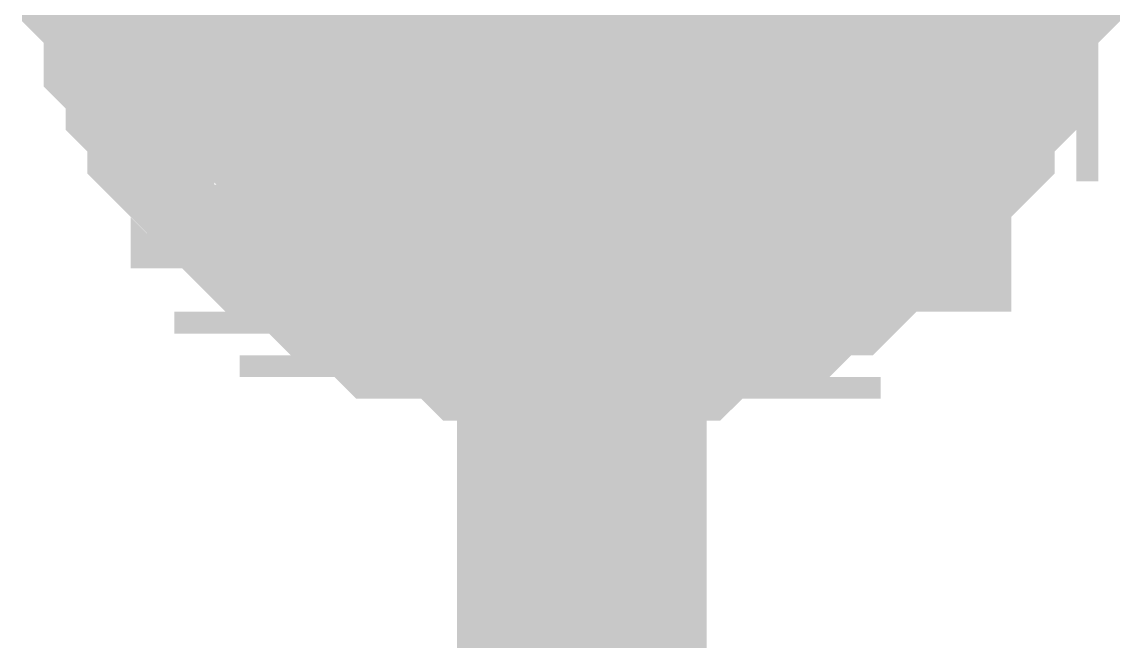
# Model space of a CAD drawing. Header units: inches. Extents: x 0 to 841, y 0 to 594.
# Drawn here: x 674.343 to 675.662, y 231.573 to 232.316 of the extents above; entities that cross this region are included whole.
import ezdxf

# ---------------------------------------------------------------- set-up
doc = ezdxf.new("R2010")
doc.units = ezdxf.units.IN
doc.layers.add('Sheet', color=255, linetype='Continuous')

msp = doc.modelspace()

# ---------------------------------------------------------------- linework, layer by layer
at = {"layer": 'Sheet'}
msp.add_lwpolyline([(674.746, 232.5, 0.508, 0.508, 1), (675.254, 232.5, 0.508, 0.508, 1)], format="xyseb", close=True, dxfattribs=at)
for points in [[(675.0159, 231.9872, 0.2997, 0.2997, 0), (674.9898, 231.9872, 0.2997, 0.2997, 0), (674.9636, 231.9872, 0.2997, 0.2997, 0), (674.9375, 231.9872, 0.2997, 0.2997, 0), (674.9114, 231.9872, 0.2997, 0.2997, 0), (674.8853, 232.0133, 0.2997, 0.2997, 0), (674.8591, 232.0133, 0.2997, 0.2997, 0), (674.833, 232.0133, 0.2997, 0.2997, 0), (674.8069, 232.0133, 0.2997, 0.2997, 0), (674.7807, 232.0394, 0.2997, 0.2997, 0), (674.7546, 232.0394, 0.2997, 0.2997, 0), (674.7546, 232.0655, 0.2997, 0.2997, 0), (674.7285, 232.0655, 0.2997, 0.2997, 0), (674.7023, 232.0917, 0.2997, 0.2997, 0), (674.6762, 232.0917, 0.2997, 0.2997, 0), (674.6762, 232.1178, 0.2997, 0.2997, 0), (674.6501, 232.1178, 0.2997, 0.2997, 0), (674.6239, 232.1439, 0.2997, 0.2997, 0), (674.6239, 232.1701, 0.2997, 0.2997, 0), (674.5978, 232.1701, 0.2997, 0.2997, 0), (674.5717, 232.1962, 0.2997, 0.2997, 0), (674.5717, 232.2223, 0.2997, 0.2997, 0), (674.5456, 232.2485, 0.2997, 0.2997, 0), (674.5456, 232.2746, 0.2997, 0.2997, 0), (674.5456, 232.2746, 0.2997, 0.2997, 0), (674.5194, 232.3007, 0.2997, 0.2997, 0), (674.5194, 232.3269, 0.2997, 0.2997, 0), (674.5194, 232.353, 0.2997, 0.2997, 0), (674.4933, 232.3791, 0.2997, 0.2997, 0), (674.4933, 232.4052, 0.2997, 0.2997, 0), (674.4933, 232.4314, 0.2997, 0.2997, 0), (674.4933, 232.4575, 0.2997, 0.2997, 0), (674.4933, 232.4836, 0.2997, 0.2997, 0)], [(675.0159, 231.9872, 0.2997, 0.2997, 0), (674.9898, 231.9872, 0.2997, 0.2997, 0), (674.9636, 231.9872, 0.2997, 0.2997, 0), (674.9375, 231.9872, 0.2997, 0.2997, 0), (674.9114, 231.9872, 0.2997, 0.2997, 0), (674.8853, 232.0133, 0.2997, 0.2997, 0), (674.8591, 232.0133, 0.2997, 0.2997, 0), (674.833, 232.0133, 0.2997, 0.2997, 0), (674.8069, 232.0133, 0.2997, 0.2997, 0), (674.7807, 232.0394, 0.2997, 0.2997, 0), (674.7546, 232.0394, 0.2997, 0.2997, 0), (674.7546, 232.0655, 0.2997, 0.2997, 0), (674.7285, 232.0655, 0.2997, 0.2997, 0), (674.7023, 232.0917, 0.2997, 0.2997, 0), (674.6762, 232.0917, 0.2997, 0.2997, 0), (674.6762, 232.1178, 0.2997, 0.2997, 0), (674.6501, 232.1178, 0.2997, 0.2997, 0), (674.6239, 232.1439, 0.2997, 0.2997, 0), (674.6239, 232.1701, 0.2997, 0.2997, 0), (674.5978, 232.1701, 0.2997, 0.2997, 0), (674.5717, 232.1962, 0.2997, 0.2997, 0), (674.5717, 232.2223, 0.2997, 0.2997, 0), (674.5456, 232.2485, 0.2997, 0.2997, 0), (674.5456, 232.2746, 0.2997, 0.2997, 0), (674.5456, 232.2746, 0.2997, 0.2997, 0), (674.5194, 232.3007, 0.2997, 0.2997, 0), (674.5194, 232.3269, 0.2997, 0.2997, 0), (674.5194, 232.353, 0.2997, 0.2997, 0), (674.4933, 232.3791, 0.2997, 0.2997, 0), (674.4933, 232.4052, 0.2997, 0.2997, 0), (674.4933, 232.4314, 0.2997, 0.2997, 0), (674.4933, 232.4575, 0.2997, 0.2997, 0), (674.4933, 232.4836, 0.2997, 0.2997, 0)], [(675.0159, 231.9872, 0.2997, 0.2997, 0), (674.9898, 231.9872, 0.2997, 0.2997, 0), (674.9636, 231.9872, 0.2997, 0.2997, 0), (674.9375, 231.9872, 0.2997, 0.2997, 0), (674.9114, 231.9872, 0.2997, 0.2997, 0), (674.8853, 232.0133, 0.2997, 0.2997, 0), (674.8591, 232.0133, 0.2997, 0.2997, 0), (674.833, 232.0133, 0.2997, 0.2997, 0), (674.8069, 232.0133, 0.2997, 0.2997, 0), (674.7807, 232.0394, 0.2997, 0.2997, 0), (674.7546, 232.0394, 0.2997, 0.2997, 0), (674.7546, 232.0655, 0.2997, 0.2997, 0), (674.7285, 232.0655, 0.2997, 0.2997, 0), (674.7023, 232.0917, 0.2997, 0.2997, 0), (674.6762, 232.0917, 0.2997, 0.2997, 0), (674.6762, 232.1178, 0.2997, 0.2997, 0), (674.6501, 232.1178, 0.2997, 0.2997, 0), (674.6239, 232.1439, 0.2997, 0.2997, 0), (674.6239, 232.1701, 0.2997, 0.2997, 0), (674.5978, 232.1701, 0.2997, 0.2997, 0), (674.5717, 232.1962, 0.2997, 0.2997, 0), (674.5717, 232.2223, 0.2997, 0.2997, 0), (674.5456, 232.2485, 0.2997, 0.2997, 0), (674.5456, 232.2746, 0.2997, 0.2997, 0), (674.5456, 232.2746, 0.2997, 0.2997, 0), (674.5194, 232.3007, 0.2997, 0.2997, 0), (674.5194, 232.3269, 0.2997, 0.2997, 0), (674.5194, 232.353, 0.2997, 0.2997, 0), (674.4933, 232.3791, 0.2997, 0.2997, 0), (674.4933, 232.4052, 0.2997, 0.2997, 0), (674.4933, 232.4314, 0.2997, 0.2997, 0), (674.4933, 232.4575, 0.2997, 0.2997, 0), (674.4933, 232.4836, 0.2997, 0.2997, 0)], [(675.0159, 231.9872, 0.2997, 0.2997, 0), (674.9898, 231.9872, 0.2997, 0.2997, 0), (674.9636, 231.9872, 0.2997, 0.2997, 0), (674.9375, 231.9872, 0.2997, 0.2997, 0), (674.9114, 231.9872, 0.2997, 0.2997, 0), (674.8853, 232.0133, 0.2997, 0.2997, 0), (674.8591, 232.0133, 0.2997, 0.2997, 0), (674.833, 232.0133, 0.2997, 0.2997, 0), (674.8069, 232.0133, 0.2997, 0.2997, 0), (674.7807, 232.0394, 0.2997, 0.2997, 0), (674.7546, 232.0394, 0.2997, 0.2997, 0), (674.7546, 232.0655, 0.2997, 0.2997, 0), (674.7285, 232.0655, 0.2997, 0.2997, 0), (674.7023, 232.0917, 0.2997, 0.2997, 0), (674.6762, 232.0917, 0.2997, 0.2997, 0), (674.6762, 232.1178, 0.2997, 0.2997, 0), (674.6501, 232.1178, 0.2997, 0.2997, 0), (674.6239, 232.1439, 0.2997, 0.2997, 0), (674.6239, 232.1701, 0.2997, 0.2997, 0), (674.5978, 232.1701, 0.2997, 0.2997, 0), (674.5717, 232.1962, 0.2997, 0.2997, 0), (674.5717, 232.2223, 0.2997, 0.2997, 0), (674.5456, 232.2485, 0.2997, 0.2997, 0), (674.5456, 232.2746, 0.2997, 0.2997, 0), (674.5456, 232.2746, 0.2997, 0.2997, 0), (674.5194, 232.3007, 0.2997, 0.2997, 0), (674.5194, 232.3269, 0.2997, 0.2997, 0), (674.5194, 232.353, 0.2997, 0.2997, 0), (674.4933, 232.3791, 0.2997, 0.2997, 0), (674.4933, 232.4052, 0.2997, 0.2997, 0), (674.4933, 232.4314, 0.2997, 0.2997, 0), (674.4933, 232.4575, 0.2997, 0.2997, 0), (674.4933, 232.4836, 0.2997, 0.2997, 0)], [(675.0159, 231.9872, 0.2997, 0.2997, 0), (674.9898, 231.9872, 0.2997, 0.2997, 0), (674.9636, 231.9872, 0.2997, 0.2997, 0), (674.9375, 231.9872, 0.2997, 0.2997, 0), (674.9114, 231.9872, 0.2997, 0.2997, 0), (674.8853, 232.0133, 0.2997, 0.2997, 0), (674.8591, 232.0133, 0.2997, 0.2997, 0), (674.833, 232.0133, 0.2997, 0.2997, 0), (674.8069, 232.0133, 0.2997, 0.2997, 0), (674.7807, 232.0394, 0.2997, 0.2997, 0), (674.7546, 232.0394, 0.2997, 0.2997, 0), (674.7546, 232.0655, 0.2997, 0.2997, 0), (674.7285, 232.0655, 0.2997, 0.2997, 0), (674.7023, 232.0917, 0.2997, 0.2997, 0), (674.6762, 232.0917, 0.2997, 0.2997, 0), (674.6762, 232.1178, 0.2997, 0.2997, 0), (674.6501, 232.1178, 0.2997, 0.2997, 0), (674.6239, 232.1439, 0.2997, 0.2997, 0), (674.6239, 232.1701, 0.2997, 0.2997, 0), (674.5978, 232.1701, 0.2997, 0.2997, 0), (674.5717, 232.1962, 0.2997, 0.2997, 0), (674.5717, 232.2223, 0.2997, 0.2997, 0), (674.5456, 232.2485, 0.2997, 0.2997, 0), (674.5456, 232.2746, 0.2997, 0.2997, 0), (674.5456, 232.2746, 0.2997, 0.2997, 0), (674.5194, 232.3007, 0.2997, 0.2997, 0), (674.5194, 232.3269, 0.2997, 0.2997, 0), (674.5194, 232.353, 0.2997, 0.2997, 0), (674.4933, 232.3791, 0.2997, 0.2997, 0), (674.4933, 232.4052, 0.2997, 0.2997, 0), (674.4933, 232.4314, 0.2997, 0.2997, 0), (674.4933, 232.4575, 0.2997, 0.2997, 0), (674.4933, 232.4836, 0.2997, 0.2997, 0)], [(675.0159, 231.9872, 0.2997, 0.2997, 0), (674.9898, 231.9872, 0.2997, 0.2997, 0), (674.9636, 231.9872, 0.2997, 0.2997, 0), (674.9375, 231.9872, 0.2997, 0.2997, 0), (674.9114, 231.9872, 0.2997, 0.2997, 0), (674.8853, 232.0133, 0.2997, 0.2997, 0), (674.8591, 232.0133, 0.2997, 0.2997, 0), (674.833, 232.0133, 0.2997, 0.2997, 0), (674.8069, 232.0133, 0.2997, 0.2997, 0), (674.7807, 232.0394, 0.2997, 0.2997, 0), (674.7546, 232.0394, 0.2997, 0.2997, 0), (674.7546, 232.0655, 0.2997, 0.2997, 0), (674.7285, 232.0655, 0.2997, 0.2997, 0), (674.7023, 232.0917, 0.2997, 0.2997, 0), (674.6762, 232.0917, 0.2997, 0.2997, 0), (674.6762, 232.1178, 0.2997, 0.2997, 0), (674.6501, 232.1178, 0.2997, 0.2997, 0), (674.6239, 232.1439, 0.2997, 0.2997, 0), (674.6239, 232.1701, 0.2997, 0.2997, 0), (674.5978, 232.1701, 0.2997, 0.2997, 0), (674.5717, 232.1962, 0.2997, 0.2997, 0), (674.5717, 232.2223, 0.2997, 0.2997, 0), (674.5456, 232.2485, 0.2997, 0.2997, 0), (674.5456, 232.2746, 0.2997, 0.2997, 0), (674.5456, 232.2746, 0.2997, 0.2997, 0), (674.5194, 232.3007, 0.2997, 0.2997, 0), (674.5194, 232.3269, 0.2997, 0.2997, 0), (674.5194, 232.353, 0.2997, 0.2997, 0), (674.4933, 232.3791, 0.2997, 0.2997, 0), (674.4933, 232.4052, 0.2997, 0.2997, 0), (674.4933, 232.4314, 0.2997, 0.2997, 0), (674.4933, 232.4575, 0.2997, 0.2997, 0), (674.4933, 232.4836, 0.2997, 0.2997, 0)], [(675.0159, 231.9872, 0.2997, 0.2997, 0), (674.9898, 231.9872, 0.2997, 0.2997, 0), (674.9636, 231.9872, 0.2997, 0.2997, 0), (674.9375, 231.9872, 0.2997, 0.2997, 0), (674.9114, 231.9872, 0.2997, 0.2997, 0), (674.8853, 232.0133, 0.2997, 0.2997, 0), (674.8591, 232.0133, 0.2997, 0.2997, 0), (674.833, 232.0133, 0.2997, 0.2997, 0), (674.8069, 232.0133, 0.2997, 0.2997, 0), (674.7807, 232.0394, 0.2997, 0.2997, 0), (674.7546, 232.0394, 0.2997, 0.2997, 0), (674.7546, 232.0655, 0.2997, 0.2997, 0), (674.7285, 232.0655, 0.2997, 0.2997, 0), (674.7023, 232.0917, 0.2997, 0.2997, 0), (674.6762, 232.0917, 0.2997, 0.2997, 0), (674.6762, 232.1178, 0.2997, 0.2997, 0), (674.6501, 232.1178, 0.2997, 0.2997, 0), (674.6239, 232.1439, 0.2997, 0.2997, 0), (674.6239, 232.1701, 0.2997, 0.2997, 0), (674.5978, 232.1701, 0.2997, 0.2997, 0), (674.5717, 232.1962, 0.2997, 0.2997, 0), (674.5717, 232.2223, 0.2997, 0.2997, 0), (674.5456, 232.2485, 0.2997, 0.2997, 0), (674.5456, 232.2746, 0.2997, 0.2997, 0), (674.5456, 232.2746, 0.2997, 0.2997, 0), (674.5194, 232.3007, 0.2997, 0.2997, 0), (674.5194, 232.3269, 0.2997, 0.2997, 0), (674.5194, 232.353, 0.2997, 0.2997, 0), (674.4933, 232.3791, 0.2997, 0.2997, 0), (674.4933, 232.4052, 0.2997, 0.2997, 0), (674.4933, 232.4314, 0.2997, 0.2997, 0), (674.4933, 232.4575, 0.2997, 0.2997, 0), (674.4933, 232.4836, 0.2997, 0.2997, 0)], [(675.5124, 232.4836, 0.2997, 0.2997, 0), (675.5124, 232.4575, 0.2997, 0.2997, 0), (675.5124, 232.4314, 0.2997, 0.2997, 0), (675.5124, 232.4052, 0.2997, 0.2997, 0), (675.5124, 232.3791, 0.2997, 0.2997, 0), (675.4863, 232.353, 0.2997, 0.2997, 0), (675.4863, 232.3269, 0.2997, 0.2997, 0), (675.4863, 232.3007, 0.2997, 0.2997, 0), (675.4863, 232.2746, 0.2997, 0.2997, 0), (675.4601, 232.2746, 0.2997, 0.2997, 0), (675.4601, 232.2485, 0.2997, 0.2997, 0), (675.434, 232.2223, 0.2997, 0.2997, 0), (675.434, 232.1962, 0.2997, 0.2997, 0), (675.4079, 232.1701, 0.2997, 0.2997, 0), (675.4079, 232.1701, 0.2997, 0.2997, 0), (675.3817, 232.1439, 0.2997, 0.2997, 0), (675.3817, 232.1178, 0.2997, 0.2997, 0), (675.3556, 232.1178, 0.2997, 0.2997, 0), (675.3295, 232.0917, 0.2997, 0.2997, 0), (675.3295, 232.0917, 0.2997, 0.2997, 0), (675.3033, 232.0655, 0.2997, 0.2997, 0), (675.2772, 232.0655, 0.2997, 0.2997, 0), (675.2511, 232.0394, 0.2997, 0.2997, 0), (675.225, 232.0394, 0.2997, 0.2997, 0), (675.225, 232.0133, 0.2997, 0.2997, 0), (675.1988, 232.0133, 0.2997, 0.2997, 0), (675.1727, 232.0133, 0.2997, 0.2997, 0), (675.1466, 232.0133, 0.2997, 0.2997, 0), (675.1204, 231.9872, 0.2997, 0.2997, 0), (675.0943, 231.9872, 0.2997, 0.2997, 0), (675.0682, 231.9872, 0.2997, 0.2997, 0), (675.042, 231.9872, 0.2997, 0.2997, 0), (675.0159, 231.9872, 0.2997, 0.2997, 0)], [(675.5124, 232.4836, 0.2997, 0.2997, 0), (675.5124, 232.4575, 0.2997, 0.2997, 0), (675.5124, 232.4314, 0.2997, 0.2997, 0), (675.5124, 232.4052, 0.2997, 0.2997, 0), (675.5124, 232.3791, 0.2997, 0.2997, 0), (675.4863, 232.353, 0.2997, 0.2997, 0), (675.4863, 232.3269, 0.2997, 0.2997, 0), (675.4863, 232.3007, 0.2997, 0.2997, 0), (675.4863, 232.2746, 0.2997, 0.2997, 0), (675.4601, 232.2746, 0.2997, 0.2997, 0), (675.4601, 232.2485, 0.2997, 0.2997, 0), (675.434, 232.2223, 0.2997, 0.2997, 0), (675.434, 232.1962, 0.2997, 0.2997, 0), (675.4079, 232.1701, 0.2997, 0.2997, 0), (675.4079, 232.1701, 0.2997, 0.2997, 0), (675.3817, 232.1439, 0.2997, 0.2997, 0), (675.3817, 232.1178, 0.2997, 0.2997, 0), (675.3556, 232.1178, 0.2997, 0.2997, 0), (675.3295, 232.0917, 0.2997, 0.2997, 0), (675.3295, 232.0917, 0.2997, 0.2997, 0), (675.3033, 232.0655, 0.2997, 0.2997, 0), (675.2772, 232.0655, 0.2997, 0.2997, 0), (675.2511, 232.0394, 0.2997, 0.2997, 0), (675.225, 232.0394, 0.2997, 0.2997, 0), (675.225, 232.0133, 0.2997, 0.2997, 0), (675.1988, 232.0133, 0.2997, 0.2997, 0), (675.1727, 232.0133, 0.2997, 0.2997, 0), (675.1466, 232.0133, 0.2997, 0.2997, 0), (675.1204, 231.9872, 0.2997, 0.2997, 0), (675.0943, 231.9872, 0.2997, 0.2997, 0), (675.0682, 231.9872, 0.2997, 0.2997, 0), (675.042, 231.9872, 0.2997, 0.2997, 0), (675.0159, 231.9872, 0.2997, 0.2997, 0)], [(675.0159, 232.4836, 0.2997, 0.2997, 0), (675.0159, 229.949, 0.2997, 0.2997, 0)], [(675.5124, 232.4836, 0.2997, 0.2997, 0), (675.5124, 232.4575, 0.2997, 0.2997, 0), (675.5124, 232.4314, 0.2997, 0.2997, 0), (675.5124, 232.4052, 0.2997, 0.2997, 0), (675.5124, 232.3791, 0.2997, 0.2997, 0), (675.4863, 232.353, 0.2997, 0.2997, 0), (675.4863, 232.3269, 0.2997, 0.2997, 0), (675.4863, 232.3007, 0.2997, 0.2997, 0), (675.4863, 232.2746, 0.2997, 0.2997, 0), (675.4601, 232.2746, 0.2997, 0.2997, 0), (675.4601, 232.2485, 0.2997, 0.2997, 0), (675.434, 232.2223, 0.2997, 0.2997, 0), (675.434, 232.1962, 0.2997, 0.2997, 0), (675.4079, 232.1701, 0.2997, 0.2997, 0), (675.4079, 232.1701, 0.2997, 0.2997, 0), (675.3817, 232.1439, 0.2997, 0.2997, 0), (675.3817, 232.1178, 0.2997, 0.2997, 0), (675.3556, 232.1178, 0.2997, 0.2997, 0), (675.3295, 232.0917, 0.2997, 0.2997, 0), (675.3295, 232.0917, 0.2997, 0.2997, 0), (675.3033, 232.0655, 0.2997, 0.2997, 0), (675.2772, 232.0655, 0.2997, 0.2997, 0), (675.2511, 232.0394, 0.2997, 0.2997, 0), (675.225, 232.0394, 0.2997, 0.2997, 0), (675.225, 232.0133, 0.2997, 0.2997, 0), (675.1988, 232.0133, 0.2997, 0.2997, 0), (675.1727, 232.0133, 0.2997, 0.2997, 0), (675.1466, 232.0133, 0.2997, 0.2997, 0), (675.1204, 231.9872, 0.2997, 0.2997, 0), (675.0943, 231.9872, 0.2997, 0.2997, 0), (675.0682, 231.9872, 0.2997, 0.2997, 0), (675.042, 231.9872, 0.2997, 0.2997, 0), (675.0159, 231.9872, 0.2997, 0.2997, 0)], [(675.5124, 232.4836, 0.2997, 0.2997, 0), (675.5124, 232.4575, 0.2997, 0.2997, 0), (675.5124, 232.4314, 0.2997, 0.2997, 0), (675.5124, 232.4052, 0.2997, 0.2997, 0), (675.5124, 232.3791, 0.2997, 0.2997, 0), (675.4863, 232.353, 0.2997, 0.2997, 0), (675.4863, 232.3269, 0.2997, 0.2997, 0), (675.4863, 232.3007, 0.2997, 0.2997, 0), (675.4863, 232.2746, 0.2997, 0.2997, 0), (675.4601, 232.2746, 0.2997, 0.2997, 0), (675.4601, 232.2485, 0.2997, 0.2997, 0), (675.434, 232.2223, 0.2997, 0.2997, 0), (675.434, 232.1962, 0.2997, 0.2997, 0), (675.4079, 232.1701, 0.2997, 0.2997, 0), (675.4079, 232.1701, 0.2997, 0.2997, 0), (675.3817, 232.1439, 0.2997, 0.2997, 0), (675.3817, 232.1178, 0.2997, 0.2997, 0), (675.3556, 232.1178, 0.2997, 0.2997, 0), (675.3295, 232.0917, 0.2997, 0.2997, 0), (675.3295, 232.0917, 0.2997, 0.2997, 0), (675.3033, 232.0655, 0.2997, 0.2997, 0), (675.2772, 232.0655, 0.2997, 0.2997, 0), (675.2511, 232.0394, 0.2997, 0.2997, 0), (675.225, 232.0394, 0.2997, 0.2997, 0), (675.225, 232.0133, 0.2997, 0.2997, 0), (675.1988, 232.0133, 0.2997, 0.2997, 0), (675.1727, 232.0133, 0.2997, 0.2997, 0), (675.1466, 232.0133, 0.2997, 0.2997, 0), (675.1204, 231.9872, 0.2997, 0.2997, 0), (675.0943, 231.9872, 0.2997, 0.2997, 0), (675.0682, 231.9872, 0.2997, 0.2997, 0), (675.042, 231.9872, 0.2997, 0.2997, 0), (675.0159, 231.9872, 0.2997, 0.2997, 0)], [(675.5124, 232.4836, 0.2997, 0.2997, 0), (675.5124, 232.4575, 0.2997, 0.2997, 0), (675.5124, 232.4314, 0.2997, 0.2997, 0), (675.5124, 232.4052, 0.2997, 0.2997, 0), (675.5124, 232.3791, 0.2997, 0.2997, 0), (675.4863, 232.353, 0.2997, 0.2997, 0), (675.4863, 232.3269, 0.2997, 0.2997, 0), (675.4863, 232.3007, 0.2997, 0.2997, 0), (675.4863, 232.2746, 0.2997, 0.2997, 0), (675.4601, 232.2746, 0.2997, 0.2997, 0), (675.4601, 232.2485, 0.2997, 0.2997, 0), (675.434, 232.2223, 0.2997, 0.2997, 0), (675.434, 232.1962, 0.2997, 0.2997, 0), (675.4079, 232.1701, 0.2997, 0.2997, 0), (675.4079, 232.1701, 0.2997, 0.2997, 0), (675.3817, 232.1439, 0.2997, 0.2997, 0), (675.3817, 232.1178, 0.2997, 0.2997, 0), (675.3556, 232.1178, 0.2997, 0.2997, 0), (675.3295, 232.0917, 0.2997, 0.2997, 0), (675.3295, 232.0917, 0.2997, 0.2997, 0), (675.3033, 232.0655, 0.2997, 0.2997, 0), (675.2772, 232.0655, 0.2997, 0.2997, 0), (675.2511, 232.0394, 0.2997, 0.2997, 0), (675.225, 232.0394, 0.2997, 0.2997, 0), (675.225, 232.0133, 0.2997, 0.2997, 0), (675.1988, 232.0133, 0.2997, 0.2997, 0), (675.1727, 232.0133, 0.2997, 0.2997, 0), (675.1466, 232.0133, 0.2997, 0.2997, 0), (675.1204, 231.9872, 0.2997, 0.2997, 0), (675.0943, 231.9872, 0.2997, 0.2997, 0), (675.0682, 231.9872, 0.2997, 0.2997, 0), (675.042, 231.9872, 0.2997, 0.2997, 0), (675.0159, 231.9872, 0.2997, 0.2997, 0)], [(675.5124, 232.4836, 0.2997, 0.2997, 0), (675.5124, 232.4575, 0.2997, 0.2997, 0), (675.5124, 232.4314, 0.2997, 0.2997, 0), (675.5124, 232.4052, 0.2997, 0.2997, 0), (675.5124, 232.3791, 0.2997, 0.2997, 0), (675.4863, 232.353, 0.2997, 0.2997, 0), (675.4863, 232.3269, 0.2997, 0.2997, 0), (675.4863, 232.3007, 0.2997, 0.2997, 0), (675.4863, 232.2746, 0.2997, 0.2997, 0), (675.4601, 232.2746, 0.2997, 0.2997, 0), (675.4601, 232.2485, 0.2997, 0.2997, 0), (675.434, 232.2223, 0.2997, 0.2997, 0), (675.434, 232.1962, 0.2997, 0.2997, 0), (675.4079, 232.1701, 0.2997, 0.2997, 0), (675.4079, 232.1701, 0.2997, 0.2997, 0), (675.3817, 232.1439, 0.2997, 0.2997, 0), (675.3817, 232.1178, 0.2997, 0.2997, 0), (675.3556, 232.1178, 0.2997, 0.2997, 0), (675.3295, 232.0917, 0.2997, 0.2997, 0), (675.3295, 232.0917, 0.2997, 0.2997, 0), (675.3033, 232.0655, 0.2997, 0.2997, 0), (675.2772, 232.0655, 0.2997, 0.2997, 0), (675.2511, 232.0394, 0.2997, 0.2997, 0), (675.225, 232.0394, 0.2997, 0.2997, 0), (675.225, 232.0133, 0.2997, 0.2997, 0), (675.1988, 232.0133, 0.2997, 0.2997, 0), (675.1727, 232.0133, 0.2997, 0.2997, 0), (675.1466, 232.0133, 0.2997, 0.2997, 0), (675.1204, 231.9872, 0.2997, 0.2997, 0), (675.0943, 231.9872, 0.2997, 0.2997, 0), (675.0682, 231.9872, 0.2997, 0.2997, 0), (675.042, 231.9872, 0.2997, 0.2997, 0), (675.0159, 231.9872, 0.2997, 0.2997, 0)], [(675.5124, 232.4836, 0.2997, 0.2997, 0), (675.5124, 232.4575, 0.2997, 0.2997, 0), (675.5124, 232.4314, 0.2997, 0.2997, 0), (675.5124, 232.4052, 0.2997, 0.2997, 0), (675.5124, 232.3791, 0.2997, 0.2997, 0), (675.4863, 232.353, 0.2997, 0.2997, 0), (675.4863, 232.3269, 0.2997, 0.2997, 0), (675.4863, 232.3007, 0.2997, 0.2997, 0), (675.4863, 232.2746, 0.2997, 0.2997, 0), (675.4601, 232.2746, 0.2997, 0.2997, 0), (675.4601, 232.2485, 0.2997, 0.2997, 0), (675.434, 232.2223, 0.2997, 0.2997, 0), (675.434, 232.1962, 0.2997, 0.2997, 0), (675.4079, 232.1701, 0.2997, 0.2997, 0), (675.4079, 232.1701, 0.2997, 0.2997, 0), (675.3817, 232.1439, 0.2997, 0.2997, 0), (675.3817, 232.1178, 0.2997, 0.2997, 0), (675.3556, 232.1178, 0.2997, 0.2997, 0), (675.3295, 232.0917, 0.2997, 0.2997, 0), (675.3295, 232.0917, 0.2997, 0.2997, 0), (675.3033, 232.0655, 0.2997, 0.2997, 0), (675.2772, 232.0655, 0.2997, 0.2997, 0), (675.2511, 232.0394, 0.2997, 0.2997, 0), (675.225, 232.0394, 0.2997, 0.2997, 0), (675.225, 232.0133, 0.2997, 0.2997, 0), (675.1988, 232.0133, 0.2997, 0.2997, 0), (675.1727, 232.0133, 0.2997, 0.2997, 0), (675.1466, 232.0133, 0.2997, 0.2997, 0), (675.1204, 231.9872, 0.2997, 0.2997, 0), (675.0943, 231.9872, 0.2997, 0.2997, 0), (675.0682, 231.9872, 0.2997, 0.2997, 0), (675.042, 231.9872, 0.2997, 0.2997, 0), (675.0159, 231.9872, 0.2997, 0.2997, 0)], [(675.0159, 231.9872, 0.0991, 0.0991, 0), (674.9898, 231.9872, 0.0991, 0.0991, 0), (674.9636, 231.9872, 0.0991, 0.0991, 0), (674.9375, 231.9872, 0.0991, 0.0991, 0), (674.9114, 231.9872, 0.0991, 0.0991, 0), (674.8853, 232.0133, 0.0991, 0.0991, 0), (674.8591, 232.0133, 0.0991, 0.0991, 0), (674.833, 232.0133, 0.0991, 0.0991, 0), (674.8069, 232.0133, 0.0991, 0.0991, 0), (674.7807, 232.0394, 0.0991, 0.0991, 0), (674.7546, 232.0394, 0.0991, 0.0991, 0), (674.7546, 232.0655, 0.0991, 0.0991, 0), (674.7285, 232.0655, 0.0991, 0.0991, 0), (674.7023, 232.0917, 0.0991, 0.0991, 0), (674.6762, 232.0917, 0.0991, 0.0991, 0), (674.6762, 232.1178, 0.0991, 0.0991, 0), (674.6501, 232.1178, 0.0991, 0.0991, 0), (674.6239, 232.1439, 0.0991, 0.0991, 0), (674.6239, 232.1701, 0.0991, 0.0991, 0), (674.5978, 232.1701, 0.0991, 0.0991, 0), (674.5717, 232.1962, 0.0991, 0.0991, 0), (674.5717, 232.2223, 0.0991, 0.0991, 0), (674.5456, 232.2485, 0.0991, 0.0991, 0), (674.5456, 232.2746, 0.0991, 0.0991, 0), (674.5456, 232.2746, 0.0991, 0.0991, 0), (674.5194, 232.3007, 0.0991, 0.0991, 0), (674.5194, 232.3269, 0.0991, 0.0991, 0), (674.5194, 232.353, 0.0991, 0.0991, 0), (674.4933, 232.3791, 0.0991, 0.0991, 0)], [(675.0159, 231.9872, 0.0991, 0.0991, 0), (674.9898, 231.9872, 0.0991, 0.0991, 0), (674.9636, 231.9872, 0.0991, 0.0991, 0), (674.9375, 231.9872, 0.0991, 0.0991, 0), (674.9114, 231.9872, 0.0991, 0.0991, 0), (674.8853, 232.0133, 0.0991, 0.0991, 0), (674.8591, 232.0133, 0.0991, 0.0991, 0), (674.833, 232.0133, 0.0991, 0.0991, 0), (674.8069, 232.0133, 0.0991, 0.0991, 0), (674.7807, 232.0394, 0.0991, 0.0991, 0), (674.7546, 232.0394, 0.0991, 0.0991, 0), (674.7546, 232.0655, 0.0991, 0.0991, 0), (674.7285, 232.0655, 0.0991, 0.0991, 0), (674.7023, 232.0917, 0.0991, 0.0991, 0), (674.6762, 232.0917, 0.0991, 0.0991, 0), (674.6762, 232.1178, 0.0991, 0.0991, 0), (674.6501, 232.1178, 0.0991, 0.0991, 0), (674.6239, 232.1439, 0.0991, 0.0991, 0), (674.6239, 232.1701, 0.0991, 0.0991, 0), (674.5978, 232.1701, 0.0991, 0.0991, 0), (674.5717, 232.1962, 0.0991, 0.0991, 0), (674.5717, 232.2223, 0.0991, 0.0991, 0), (674.5456, 232.2485, 0.0991, 0.0991, 0), (674.5456, 232.2746, 0.0991, 0.0991, 0), (674.5456, 232.2746, 0.0991, 0.0991, 0), (674.5194, 232.3007, 0.0991, 0.0991, 0), (674.5194, 232.3269, 0.0991, 0.0991, 0), (674.5194, 232.353, 0.0991, 0.0991, 0), (674.4933, 232.3791, 0.0991, 0.0991, 0)], [(675.0159, 231.9872, 0.0991, 0.0991, 0), (674.9898, 231.9872, 0.0991, 0.0991, 0), (674.9636, 231.9872, 0.0991, 0.0991, 0), (674.9375, 231.9872, 0.0991, 0.0991, 0), (674.9114, 231.9872, 0.0991, 0.0991, 0), (674.8853, 232.0133, 0.0991, 0.0991, 0), (674.8591, 232.0133, 0.0991, 0.0991, 0), (674.833, 232.0133, 0.0991, 0.0991, 0), (674.8069, 232.0133, 0.0991, 0.0991, 0), (674.7807, 232.0394, 0.0991, 0.0991, 0), (674.7546, 232.0394, 0.0991, 0.0991, 0), (674.7546, 232.0655, 0.0991, 0.0991, 0), (674.7285, 232.0655, 0.0991, 0.0991, 0), (674.7023, 232.0917, 0.0991, 0.0991, 0), (674.6762, 232.0917, 0.0991, 0.0991, 0), (674.6762, 232.1178, 0.0991, 0.0991, 0), (674.6501, 232.1178, 0.0991, 0.0991, 0), (674.6239, 232.1439, 0.0991, 0.0991, 0), (674.6239, 232.1701, 0.0991, 0.0991, 0), (674.5978, 232.1701, 0.0991, 0.0991, 0), (674.5717, 232.1962, 0.0991, 0.0991, 0), (674.5717, 232.2223, 0.0991, 0.0991, 0), (674.5456, 232.2485, 0.0991, 0.0991, 0), (674.5456, 232.2746, 0.0991, 0.0991, 0), (674.5456, 232.2746, 0.0991, 0.0991, 0), (674.5194, 232.3007, 0.0991, 0.0991, 0), (674.5194, 232.3269, 0.0991, 0.0991, 0), (674.5194, 232.353, 0.0991, 0.0991, 0), (674.4933, 232.3791, 0.0991, 0.0991, 0)], [(675.0159, 231.9872, 0.0991, 0.0991, 0), (674.9898, 231.9872, 0.0991, 0.0991, 0), (674.9636, 231.9872, 0.0991, 0.0991, 0), (674.9375, 231.9872, 0.0991, 0.0991, 0), (674.9114, 231.9872, 0.0991, 0.0991, 0), (674.8853, 232.0133, 0.0991, 0.0991, 0), (674.8591, 232.0133, 0.0991, 0.0991, 0), (674.833, 232.0133, 0.0991, 0.0991, 0), (674.8069, 232.0133, 0.0991, 0.0991, 0), (674.7807, 232.0394, 0.0991, 0.0991, 0), (674.7546, 232.0394, 0.0991, 0.0991, 0), (674.7546, 232.0655, 0.0991, 0.0991, 0), (674.7285, 232.0655, 0.0991, 0.0991, 0), (674.7023, 232.0917, 0.0991, 0.0991, 0), (674.6762, 232.0917, 0.0991, 0.0991, 0), (674.6762, 232.1178, 0.0991, 0.0991, 0), (674.6501, 232.1178, 0.0991, 0.0991, 0), (674.6239, 232.1439, 0.0991, 0.0991, 0), (674.6239, 232.1701, 0.0991, 0.0991, 0), (674.5978, 232.1701, 0.0991, 0.0991, 0), (674.5717, 232.1962, 0.0991, 0.0991, 0), (674.5717, 232.2223, 0.0991, 0.0991, 0), (674.5456, 232.2485, 0.0991, 0.0991, 0), (674.5456, 232.2746, 0.0991, 0.0991, 0), (674.5456, 232.2746, 0.0991, 0.0991, 0), (674.5194, 232.3007, 0.0991, 0.0991, 0), (674.5194, 232.3269, 0.0991, 0.0991, 0), (674.5194, 232.353, 0.0991, 0.0991, 0), (674.4933, 232.3791, 0.0991, 0.0991, 0)], [(675.0159, 231.9872, 0.0991, 0.0991, 0), (674.9898, 231.9872, 0.0991, 0.0991, 0), (674.9636, 231.9872, 0.0991, 0.0991, 0), (674.9375, 231.9872, 0.0991, 0.0991, 0), (674.9114, 231.9872, 0.0991, 0.0991, 0), (674.8853, 232.0133, 0.0991, 0.0991, 0), (674.8591, 232.0133, 0.0991, 0.0991, 0), (674.833, 232.0133, 0.0991, 0.0991, 0), (674.8069, 232.0133, 0.0991, 0.0991, 0), (674.7807, 232.0394, 0.0991, 0.0991, 0), (674.7546, 232.0394, 0.0991, 0.0991, 0), (674.7546, 232.0655, 0.0991, 0.0991, 0), (674.7285, 232.0655, 0.0991, 0.0991, 0), (674.7023, 232.0917, 0.0991, 0.0991, 0), (674.6762, 232.0917, 0.0991, 0.0991, 0), (674.6762, 232.1178, 0.0991, 0.0991, 0), (674.6501, 232.1178, 0.0991, 0.0991, 0), (674.6239, 232.1439, 0.0991, 0.0991, 0), (674.6239, 232.1701, 0.0991, 0.0991, 0), (674.5978, 232.1701, 0.0991, 0.0991, 0), (674.5717, 232.1962, 0.0991, 0.0991, 0), (674.5717, 232.2223, 0.0991, 0.0991, 0), (674.5456, 232.2485, 0.0991, 0.0991, 0), (674.5456, 232.2746, 0.0991, 0.0991, 0), (674.5456, 232.2746, 0.0991, 0.0991, 0), (674.5194, 232.3007, 0.0991, 0.0991, 0), (674.5194, 232.3269, 0.0991, 0.0991, 0), (674.5194, 232.353, 0.0991, 0.0991, 0), (674.4933, 232.3791, 0.0991, 0.0991, 0)], [(675.0159, 231.9872, 0.0991, 0.0991, 0), (674.9898, 231.9872, 0.0991, 0.0991, 0), (674.9636, 231.9872, 0.0991, 0.0991, 0), (674.9375, 231.9872, 0.0991, 0.0991, 0), (674.9114, 231.9872, 0.0991, 0.0991, 0), (674.8853, 232.0133, 0.0991, 0.0991, 0), (674.8591, 232.0133, 0.0991, 0.0991, 0), (674.833, 232.0133, 0.0991, 0.0991, 0), (674.8069, 232.0133, 0.0991, 0.0991, 0), (674.7807, 232.0394, 0.0991, 0.0991, 0), (674.7546, 232.0394, 0.0991, 0.0991, 0), (674.7546, 232.0655, 0.0991, 0.0991, 0), (674.7285, 232.0655, 0.0991, 0.0991, 0), (674.7023, 232.0917, 0.0991, 0.0991, 0), (674.6762, 232.0917, 0.0991, 0.0991, 0), (674.6762, 232.1178, 0.0991, 0.0991, 0), (674.6501, 232.1178, 0.0991, 0.0991, 0), (674.6239, 232.1439, 0.0991, 0.0991, 0), (674.6239, 232.1701, 0.0991, 0.0991, 0), (674.5978, 232.1701, 0.0991, 0.0991, 0), (674.5717, 232.1962, 0.0991, 0.0991, 0), (674.5717, 232.2223, 0.0991, 0.0991, 0), (674.5456, 232.2485, 0.0991, 0.0991, 0), (674.5456, 232.2746, 0.0991, 0.0991, 0), (674.5456, 232.2746, 0.0991, 0.0991, 0), (674.5194, 232.3007, 0.0991, 0.0991, 0), (674.5194, 232.3269, 0.0991, 0.0991, 0), (674.5194, 232.353, 0.0991, 0.0991, 0), (674.4933, 232.3791, 0.0991, 0.0991, 0)], [(675.0159, 231.9872, 0.0991, 0.0991, 0), (674.9898, 231.9872, 0.0991, 0.0991, 0), (674.9636, 231.9872, 0.0991, 0.0991, 0), (674.9375, 231.9872, 0.0991, 0.0991, 0), (674.9114, 231.9872, 0.0991, 0.0991, 0), (674.8853, 232.0133, 0.0991, 0.0991, 0), (674.8591, 232.0133, 0.0991, 0.0991, 0), (674.833, 232.0133, 0.0991, 0.0991, 0), (674.8069, 232.0133, 0.0991, 0.0991, 0), (674.7807, 232.0394, 0.0991, 0.0991, 0), (674.7546, 232.0394, 0.0991, 0.0991, 0), (674.7546, 232.0655, 0.0991, 0.0991, 0), (674.7285, 232.0655, 0.0991, 0.0991, 0), (674.7023, 232.0917, 0.0991, 0.0991, 0), (674.6762, 232.0917, 0.0991, 0.0991, 0), (674.6762, 232.1178, 0.0991, 0.0991, 0), (674.6501, 232.1178, 0.0991, 0.0991, 0), (674.6239, 232.1439, 0.0991, 0.0991, 0), (674.6239, 232.1701, 0.0991, 0.0991, 0), (674.5978, 232.1701, 0.0991, 0.0991, 0), (674.5717, 232.1962, 0.0991, 0.0991, 0), (674.5717, 232.2223, 0.0991, 0.0991, 0), (674.5456, 232.2485, 0.0991, 0.0991, 0), (674.5456, 232.2746, 0.0991, 0.0991, 0), (674.5456, 232.2746, 0.0991, 0.0991, 0), (674.5194, 232.3007, 0.0991, 0.0991, 0), (674.5194, 232.3269, 0.0991, 0.0991, 0), (674.5194, 232.353, 0.0991, 0.0991, 0), (674.4933, 232.3791, 0.0991, 0.0991, 0)], [(675.5124, 232.3791, 0.0991, 0.0991, 0), (675.4863, 232.353, 0.0991, 0.0991, 0), (675.4863, 232.3269, 0.0991, 0.0991, 0), (675.4863, 232.3007, 0.0991, 0.0991, 0), (675.4863, 232.2746, 0.0991, 0.0991, 0), (675.4601, 232.2746, 0.0991, 0.0991, 0), (675.4601, 232.2485, 0.0991, 0.0991, 0), (675.434, 232.2223, 0.0991, 0.0991, 0), (675.434, 232.1962, 0.0991, 0.0991, 0), (675.4079, 232.1701, 0.0991, 0.0991, 0), (675.4079, 232.1701, 0.0991, 0.0991, 0), (675.3817, 232.1439, 0.0991, 0.0991, 0), (675.3817, 232.1178, 0.0991, 0.0991, 0), (675.3556, 232.1178, 0.0991, 0.0991, 0), (675.3295, 232.0917, 0.0991, 0.0991, 0), (675.3295, 232.0917, 0.0991, 0.0991, 0), (675.3033, 232.0655, 0.0991, 0.0991, 0), (675.2772, 232.0655, 0.0991, 0.0991, 0), (675.2511, 232.0394, 0.0991, 0.0991, 0), (675.225, 232.0394, 0.0991, 0.0991, 0), (675.225, 232.0133, 0.0991, 0.0991, 0), (675.1988, 232.0133, 0.0991, 0.0991, 0), (675.1727, 232.0133, 0.0991, 0.0991, 0), (675.1466, 232.0133, 0.0991, 0.0991, 0), (675.1204, 231.9872, 0.0991, 0.0991, 0), (675.0943, 231.9872, 0.0991, 0.0991, 0), (675.0682, 231.9872, 0.0991, 0.0991, 0), (675.042, 231.9872, 0.0991, 0.0991, 0), (675.0159, 231.9872, 0.0991, 0.0991, 0)], [(675.5124, 232.3791, 0.0991, 0.0991, 0), (675.4863, 232.353, 0.0991, 0.0991, 0), (675.4863, 232.3269, 0.0991, 0.0991, 0), (675.4863, 232.3007, 0.0991, 0.0991, 0), (675.4863, 232.2746, 0.0991, 0.0991, 0), (675.4601, 232.2746, 0.0991, 0.0991, 0), (675.4601, 232.2485, 0.0991, 0.0991, 0), (675.434, 232.2223, 0.0991, 0.0991, 0), (675.434, 232.1962, 0.0991, 0.0991, 0), (675.4079, 232.1701, 0.0991, 0.0991, 0), (675.4079, 232.1701, 0.0991, 0.0991, 0), (675.3817, 232.1439, 0.0991, 0.0991, 0), (675.3817, 232.1178, 0.0991, 0.0991, 0), (675.3556, 232.1178, 0.0991, 0.0991, 0), (675.3295, 232.0917, 0.0991, 0.0991, 0), (675.3295, 232.0917, 0.0991, 0.0991, 0), (675.3033, 232.0655, 0.0991, 0.0991, 0), (675.2772, 232.0655, 0.0991, 0.0991, 0), (675.2511, 232.0394, 0.0991, 0.0991, 0), (675.225, 232.0394, 0.0991, 0.0991, 0), (675.225, 232.0133, 0.0991, 0.0991, 0), (675.1988, 232.0133, 0.0991, 0.0991, 0), (675.1727, 232.0133, 0.0991, 0.0991, 0), (675.1466, 232.0133, 0.0991, 0.0991, 0), (675.1204, 231.9872, 0.0991, 0.0991, 0), (675.0943, 231.9872, 0.0991, 0.0991, 0), (675.0682, 231.9872, 0.0991, 0.0991, 0), (675.042, 231.9872, 0.0991, 0.0991, 0), (675.0159, 231.9872, 0.0991, 0.0991, 0)], [(675.5124, 232.3791, 0.0991, 0.0991, 0), (675.4863, 232.353, 0.0991, 0.0991, 0), (675.4863, 232.3269, 0.0991, 0.0991, 0), (675.4863, 232.3007, 0.0991, 0.0991, 0), (675.4863, 232.2746, 0.0991, 0.0991, 0), (675.4601, 232.2746, 0.0991, 0.0991, 0), (675.4601, 232.2485, 0.0991, 0.0991, 0), (675.434, 232.2223, 0.0991, 0.0991, 0), (675.434, 232.1962, 0.0991, 0.0991, 0), (675.4079, 232.1701, 0.0991, 0.0991, 0), (675.4079, 232.1701, 0.0991, 0.0991, 0), (675.3817, 232.1439, 0.0991, 0.0991, 0), (675.3817, 232.1178, 0.0991, 0.0991, 0), (675.3556, 232.1178, 0.0991, 0.0991, 0), (675.3295, 232.0917, 0.0991, 0.0991, 0), (675.3295, 232.0917, 0.0991, 0.0991, 0), (675.3033, 232.0655, 0.0991, 0.0991, 0), (675.2772, 232.0655, 0.0991, 0.0991, 0), (675.2511, 232.0394, 0.0991, 0.0991, 0), (675.225, 232.0394, 0.0991, 0.0991, 0), (675.225, 232.0133, 0.0991, 0.0991, 0), (675.1988, 232.0133, 0.0991, 0.0991, 0), (675.1727, 232.0133, 0.0991, 0.0991, 0), (675.1466, 232.0133, 0.0991, 0.0991, 0), (675.1204, 231.9872, 0.0991, 0.0991, 0), (675.0943, 231.9872, 0.0991, 0.0991, 0), (675.0682, 231.9872, 0.0991, 0.0991, 0), (675.042, 231.9872, 0.0991, 0.0991, 0), (675.0159, 231.9872, 0.0991, 0.0991, 0)], [(675.5124, 232.3791, 0.0991, 0.0991, 0), (675.4863, 232.353, 0.0991, 0.0991, 0), (675.4863, 232.3269, 0.0991, 0.0991, 0), (675.4863, 232.3007, 0.0991, 0.0991, 0), (675.4863, 232.2746, 0.0991, 0.0991, 0), (675.4601, 232.2746, 0.0991, 0.0991, 0), (675.4601, 232.2485, 0.0991, 0.0991, 0), (675.434, 232.2223, 0.0991, 0.0991, 0), (675.434, 232.1962, 0.0991, 0.0991, 0), (675.4079, 232.1701, 0.0991, 0.0991, 0), (675.4079, 232.1701, 0.0991, 0.0991, 0), (675.3817, 232.1439, 0.0991, 0.0991, 0), (675.3817, 232.1178, 0.0991, 0.0991, 0), (675.3556, 232.1178, 0.0991, 0.0991, 0), (675.3295, 232.0917, 0.0991, 0.0991, 0), (675.3295, 232.0917, 0.0991, 0.0991, 0), (675.3033, 232.0655, 0.0991, 0.0991, 0), (675.2772, 232.0655, 0.0991, 0.0991, 0), (675.2511, 232.0394, 0.0991, 0.0991, 0), (675.225, 232.0394, 0.0991, 0.0991, 0), (675.225, 232.0133, 0.0991, 0.0991, 0), (675.1988, 232.0133, 0.0991, 0.0991, 0), (675.1727, 232.0133, 0.0991, 0.0991, 0), (675.1466, 232.0133, 0.0991, 0.0991, 0), (675.1204, 231.9872, 0.0991, 0.0991, 0), (675.0943, 231.9872, 0.0991, 0.0991, 0), (675.0682, 231.9872, 0.0991, 0.0991, 0), (675.042, 231.9872, 0.0991, 0.0991, 0), (675.0159, 231.9872, 0.0991, 0.0991, 0)], [(675.5124, 232.3791, 0.0991, 0.0991, 0), (675.4863, 232.353, 0.0991, 0.0991, 0), (675.4863, 232.3269, 0.0991, 0.0991, 0), (675.4863, 232.3007, 0.0991, 0.0991, 0), (675.4863, 232.2746, 0.0991, 0.0991, 0), (675.4601, 232.2746, 0.0991, 0.0991, 0), (675.4601, 232.2485, 0.0991, 0.0991, 0), (675.434, 232.2223, 0.0991, 0.0991, 0), (675.434, 232.1962, 0.0991, 0.0991, 0), (675.4079, 232.1701, 0.0991, 0.0991, 0), (675.4079, 232.1701, 0.0991, 0.0991, 0), (675.3817, 232.1439, 0.0991, 0.0991, 0), (675.3817, 232.1178, 0.0991, 0.0991, 0), (675.3556, 232.1178, 0.0991, 0.0991, 0), (675.3295, 232.0917, 0.0991, 0.0991, 0), (675.3295, 232.0917, 0.0991, 0.0991, 0), (675.3033, 232.0655, 0.0991, 0.0991, 0), (675.2772, 232.0655, 0.0991, 0.0991, 0), (675.2511, 232.0394, 0.0991, 0.0991, 0), (675.225, 232.0394, 0.0991, 0.0991, 0), (675.225, 232.0133, 0.0991, 0.0991, 0), (675.1988, 232.0133, 0.0991, 0.0991, 0), (675.1727, 232.0133, 0.0991, 0.0991, 0), (675.1466, 232.0133, 0.0991, 0.0991, 0), (675.1204, 231.9872, 0.0991, 0.0991, 0), (675.0943, 231.9872, 0.0991, 0.0991, 0), (675.0682, 231.9872, 0.0991, 0.0991, 0), (675.042, 231.9872, 0.0991, 0.0991, 0), (675.0159, 231.9872, 0.0991, 0.0991, 0)], [(675.5124, 232.3791, 0.0991, 0.0991, 0), (675.4863, 232.353, 0.0991, 0.0991, 0), (675.4863, 232.3269, 0.0991, 0.0991, 0), (675.4863, 232.3007, 0.0991, 0.0991, 0), (675.4863, 232.2746, 0.0991, 0.0991, 0), (675.4601, 232.2746, 0.0991, 0.0991, 0), (675.4601, 232.2485, 0.0991, 0.0991, 0), (675.434, 232.2223, 0.0991, 0.0991, 0), (675.434, 232.1962, 0.0991, 0.0991, 0), (675.4079, 232.1701, 0.0991, 0.0991, 0), (675.4079, 232.1701, 0.0991, 0.0991, 0), (675.3817, 232.1439, 0.0991, 0.0991, 0), (675.3817, 232.1178, 0.0991, 0.0991, 0), (675.3556, 232.1178, 0.0991, 0.0991, 0), (675.3295, 232.0917, 0.0991, 0.0991, 0), (675.3295, 232.0917, 0.0991, 0.0991, 0), (675.3033, 232.0655, 0.0991, 0.0991, 0), (675.2772, 232.0655, 0.0991, 0.0991, 0), (675.2511, 232.0394, 0.0991, 0.0991, 0), (675.225, 232.0394, 0.0991, 0.0991, 0), (675.225, 232.0133, 0.0991, 0.0991, 0), (675.1988, 232.0133, 0.0991, 0.0991, 0), (675.1727, 232.0133, 0.0991, 0.0991, 0), (675.1466, 232.0133, 0.0991, 0.0991, 0), (675.1204, 231.9872, 0.0991, 0.0991, 0), (675.0943, 231.9872, 0.0991, 0.0991, 0), (675.0682, 231.9872, 0.0991, 0.0991, 0), (675.042, 231.9872, 0.0991, 0.0991, 0), (675.0159, 231.9872, 0.0991, 0.0991, 0)], [(675.5124, 232.3791, 0.0991, 0.0991, 0), (675.4863, 232.353, 0.0991, 0.0991, 0), (675.4863, 232.3269, 0.0991, 0.0991, 0), (675.4863, 232.3007, 0.0991, 0.0991, 0), (675.4863, 232.2746, 0.0991, 0.0991, 0), (675.4601, 232.2746, 0.0991, 0.0991, 0), (675.4601, 232.2485, 0.0991, 0.0991, 0), (675.434, 232.2223, 0.0991, 0.0991, 0), (675.434, 232.1962, 0.0991, 0.0991, 0), (675.4079, 232.1701, 0.0991, 0.0991, 0), (675.4079, 232.1701, 0.0991, 0.0991, 0), (675.3817, 232.1439, 0.0991, 0.0991, 0), (675.3817, 232.1178, 0.0991, 0.0991, 0), (675.3556, 232.1178, 0.0991, 0.0991, 0), (675.3295, 232.0917, 0.0991, 0.0991, 0), (675.3295, 232.0917, 0.0991, 0.0991, 0), (675.3033, 232.0655, 0.0991, 0.0991, 0), (675.2772, 232.0655, 0.0991, 0.0991, 0), (675.2511, 232.0394, 0.0991, 0.0991, 0), (675.225, 232.0394, 0.0991, 0.0991, 0), (675.225, 232.0133, 0.0991, 0.0991, 0), (675.1988, 232.0133, 0.0991, 0.0991, 0), (675.1727, 232.0133, 0.0991, 0.0991, 0), (675.1466, 232.0133, 0.0991, 0.0991, 0), (675.1204, 231.9872, 0.0991, 0.0991, 0), (675.0943, 231.9872, 0.0991, 0.0991, 0), (675.0682, 231.9872, 0.0991, 0.0991, 0), (675.042, 231.9872, 0.0991, 0.0991, 0), (675.0159, 231.9872, 0.0991, 0.0991, 0)]]:
    msp.add_lwpolyline(points, format="xyseb", dxfattribs=at)

doc.saveas('drawing.dxf')
